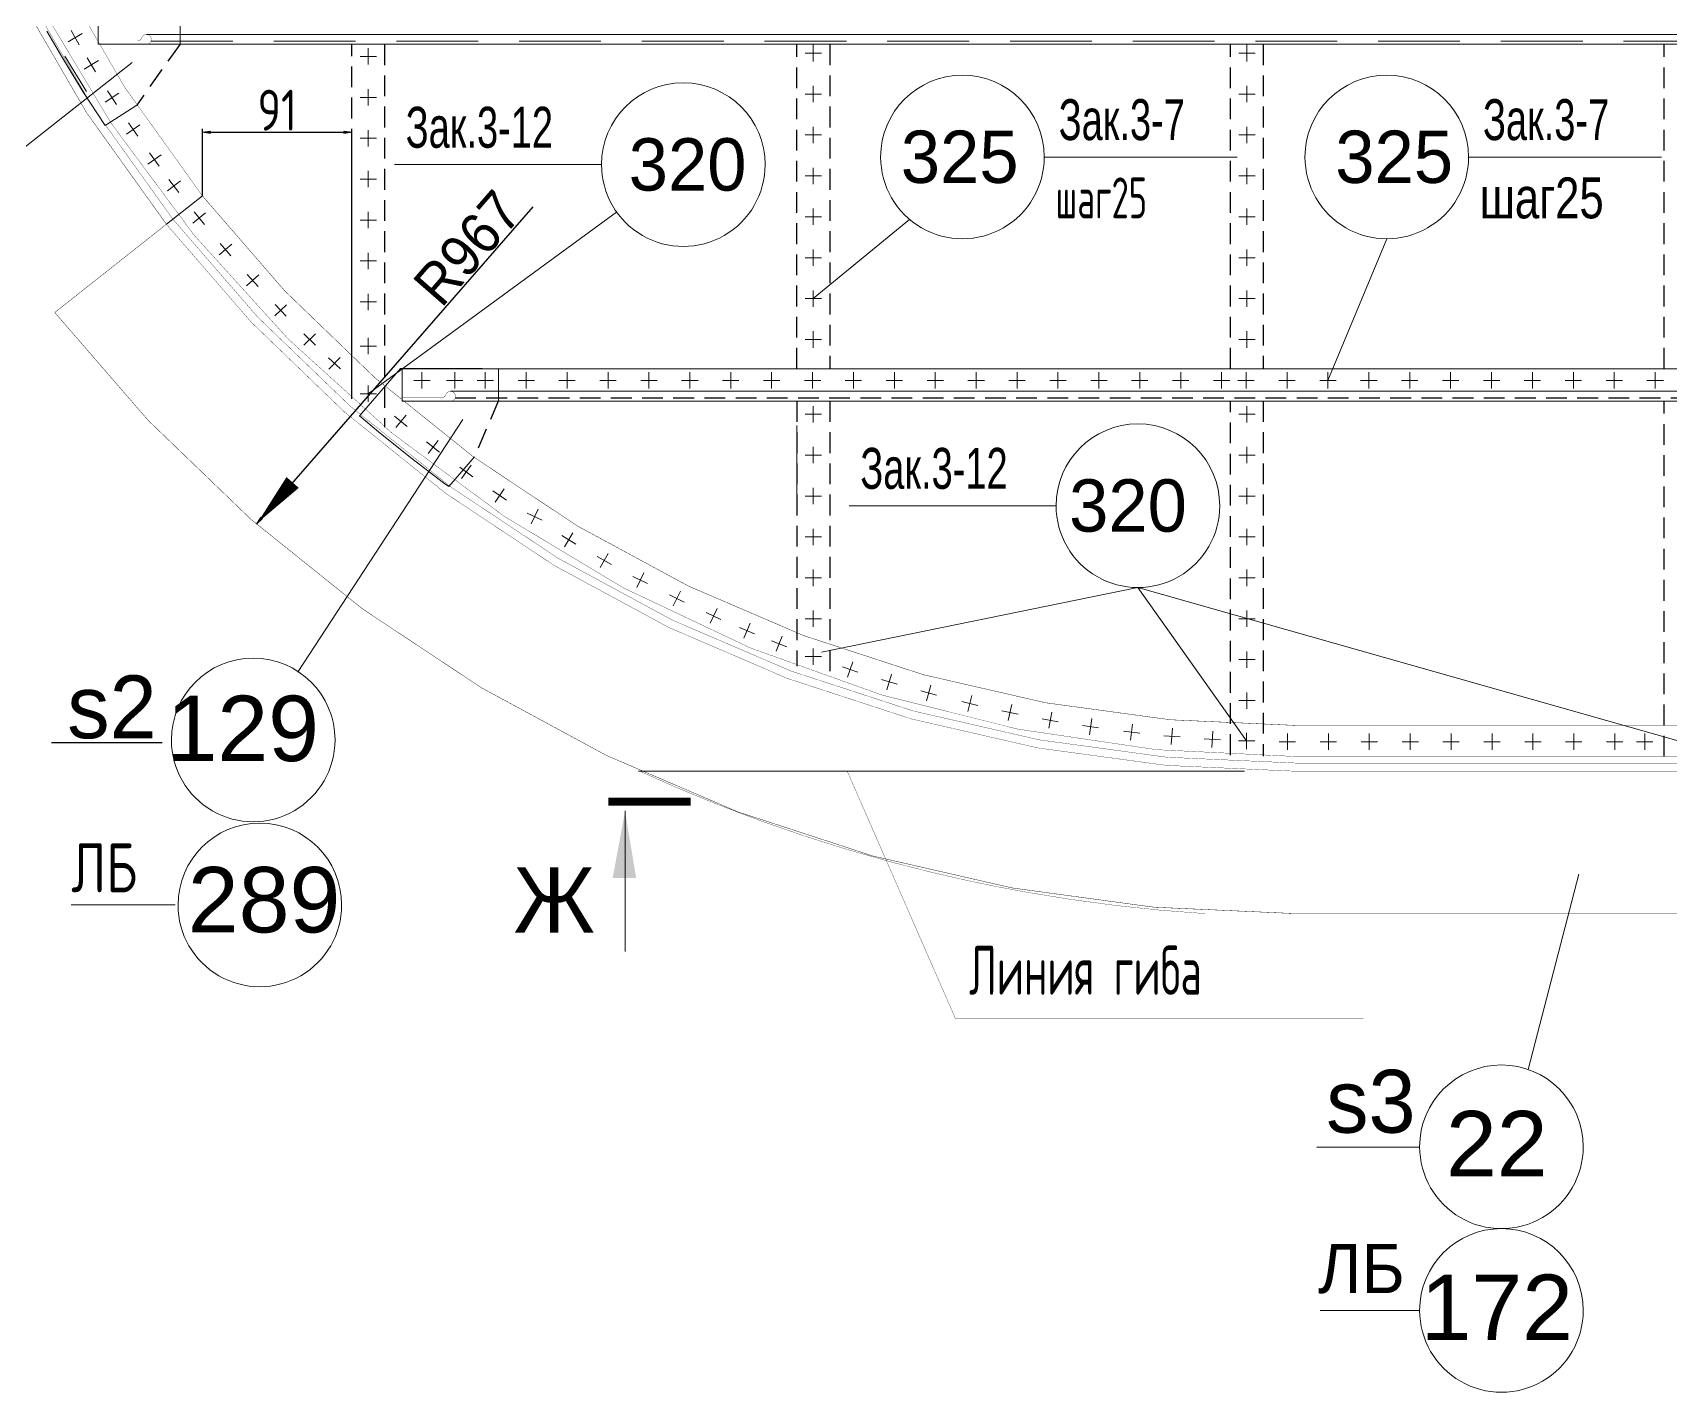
# Model space of a CAD drawing. Header units: millimetres. Extents: x 42007 to 66124, y -556 to 6894.
# Drawn here: x 43965 to 44966, y 3434 to 4265 of the extents above; entities that cross this region are included whole.
import ezdxf
from ezdxf.enums import TextEntityAlignment as Align

# ---------------------------------------------------------------- set-up
doc = ezdxf.new("R2010")
doc.units = ezdxf.units.MM
for name, pattern in [('DASHED', [19.05, 12.7, -6.35]), ('K5LT32769', [0]), ('K5LT32773', [0]), ('K5LT32782', [150, 100, -50]), ('K5LT32792', [0]), ('K5LT32793', [10, 5, -5]), ('K5LT32795', [75, 50, -25]), ('K5LT32799', [95.25, 63.5, -31.75]), ('K5LT32800', [19.05, 12.7, -6.35]), ('K5LT32804', [0]), ('K5LT_BASIC', [0]), ('K5LT_THIN', [0])]:
    doc.linetypes.add(name, pattern=pattern)
doc.layers.get('Defpoints').update_dxf_attribs({"color": 250})
doc.layers.add('pen_7', color=1, linetype='Continuous')
doc.styles.add('KDIMTEXTSTYLE', font='GOST_AU.SHX', dxfattribs={"width": 0.96, "oblique": 15, "height": 5})
doc.styles.add('KTEXTSTYLE', font='GOST_AU.SHX', dxfattribs={"width": 0.96, "height": 5})
doc.styles.add('style5', font='arial.ttf', dxfattribs={"height": 3})
doc.dimstyles.new('KDIMSTYLE (1.00)', dxfattribs={"dimtxt": 5, "dimasz": 1, "dimexe": 2, "dimexo": 0, "dimgap": 1, "dimtad": 1, "dimtxsty": 'KDIMTEXTSTYLE', "dimsah": 1, "dimcen": 0, "dimdle": 1, "dimadec": 0, "dimazin": 0, "dimtfac": 0.667, "dimtmove": 0, "dimatfit": 3, "dimfxl": 1, "dimtvp": 1, "dimtolj": 1, "dimtzin": 0, "dimarcsym": 0})

# ---------------------------------------------------------------- blocks, each defined once
blk = doc.blocks.new('KDIMARROW_01')
blk.add_hatch(color=0).paths.add_polyline_path([(0, 0), (-5, 0.7), (-4.5, 0), (-5, -0.7)])
at = {"color": 0, "linetype": 'K5LT_THIN', "lineweight": 13}
for p, q in [((-4.5, 0), (-5, 0.7)), ((-5, 0.7), (0, 0)), ((0, 0), (-5, -0.7)), ((-5, -0.7), (-4.5, 0)), ((0, 0), (-1, 0))]:
    blk.add_line(p, q, dxfattribs=at)
blk = doc.blocks.new('*D214')
at = {"color": 0, "lineweight": -2, "transparency": 16777216}
for p, q in [((44069, 4165.3), (44069, 4206.1)), ((44070, 4204.1), (44159.4, 4204.1)), ((44160.4, 4041.1), (44160.4, 4206.1))]:
    blk.add_line(p, q, dxfattribs=at)
at = {"layer": 'Defpoints', "color": 0, "transparency": 16777216}
for p in [(44160.4, 4204.1), (44069, 4165.3), (44160.4, 4041.1)]:
    blk.add_point(p, dxfattribs=at)
at = {"color": 0, "lineweight": -2, "transparency": 16777216, "rotation": 180}
blk.add_blockref('KDIMARROW_01', (44069, 4204.1), dxfattribs=at)
at = {"color": 0, "lineweight": -2, "transparency": 16777216}
blk.add_blockref('KDIMARROW_01', (44160.4, 4204.1), dxfattribs=at)
at = {"color": 7, "transparency": 16777216, "insert": (44114.7, 4217.6), "char_height": 5, "attachment_point": 5, "style": 'KDIMTEXTSTYLE'}
blk.add_mtext('\\A1;\\H25.0;\\W0.965;\\Q0;\\H25.0;\\W0.965;\\Q0;\\Q0;91', dxfattribs=at)

msp = doc.modelspace()

# ---------------------------------------------------------------- hatches: boundary and pattern name
msp.add_hatch(color=7).paths.add_polyline_path([(44319.671, 3748.254), (44334.119, 3748.254), (44327.27, 3788.992)])

# ---------------------------------------------------------------- linework, layer by layer
at = {"color": 7, "linetype": 'K5LT32769', "lineweight": 18}
for p, q in [((44005.192, 4257.891), (44005.192, 4277.718)), ((43995.568, 4264.414), (43986.898, 4259.431)), ((43988.741, 4266.257), (43993.724, 4257.587)), ((46901.535, 4263.856), (44034.765, 4263.891)), ((44005.192, 4257.891), (44005.192, 4259.874)), ((44005.192, 4257.891), (46901.55, 4257.891)), ((44170.362, 4255.452), (44170.362, 4245.452)), ((44442.362, 4257.452), (44442.362, 4247.452)), ((44707.362, 4257.452), (44707.362, 4247.452)), ((43918.723, 4162.091), (44026.111, 4246.801)), ((44005.392, 4247.865), (43996.813, 4242.727)), ((43998.533, 4249.585), (44003.671, 4241.006)), ((44165.362, 4250.452), (44175.362, 4250.452)), ((44437.362, 4252.452), (44447.362, 4252.452)), ((44702.362, 4252.452), (44712.362, 4252.452)), ((44017.902, 4227.942), (44009.49, 4222.535)), ((44010.992, 4229.444), (44016.4, 4221.033)), ((44165.362, 4225.452), (44175.362, 4225.452)), ((44170.362, 4230.452), (44170.362, 4220.452)), ((44437.362, 4227.452), (44447.362, 4227.452)), ((44442.362, 4232.452), (44442.362, 4222.452)), ((44702.362, 4227.452), (44712.362, 4227.452)), ((44707.362, 4232.452), (44707.362, 4222.452)), ((44030.759, 4208.653), (44022.498, 4203.018)), ((44023.811, 4209.966), (44029.446, 4201.705)), ((44170.362, 4205.452), (44170.362, 4195.452)), ((44442.362, 4207.452), (44442.362, 4197.452)), ((44707.362, 4207.452), (44707.362, 4197.452)), ((44165.362, 4200.452), (44175.362, 4200.452)), ((44437.362, 4202.452), (44447.362, 4202.452)), ((44702.362, 4202.452), (44712.362, 4202.452)), ((44043.684, 4190.339), (44035.553, 4184.517)), ((44036.708, 4191.493), (44042.529, 4183.362)), ((44312.899, 4184.312), (44186.453, 4184.312)), ((44701.416, 4188.981), (44583.504, 4188.981)), ((44960.741, 4188.981), (44842.829, 4188.981)), ((44055.555, 4174.369), (44047.583, 4168.333)), ((44048.55, 4175.337), (44054.587, 4167.365)), ((44165.362, 4175.452), (44175.362, 4175.452)), ((44170.362, 4180.452), (44170.362, 4170.452)), ((44437.362, 4177.452), (44447.362, 4177.452)), ((44442.362, 4182.452), (44442.362, 4172.452)), ((44702.362, 4177.452), (44712.362, 4177.452)), ((44707.362, 4182.452), (44707.362, 4172.452)), ((44068.955, 4165.254), (44046.989, 4147.891)), ((44046.989, 4147.891), (44068.955, 4165.254)), ((44070.924, 4154.784), (44063.128, 4148.521)), ((44063.895, 4155.55), (44070.158, 4147.754)), ((44170.362, 4155.452), (44170.362, 4145.452)), ((44322.143, 4155.348), (44170.362, 4044.315)), ((44442.362, 4157.452), (44442.362, 4147.452)), ((44707.362, 4157.452), (44707.362, 4147.452)), ((44165.362, 4150.452), (44175.362, 4150.452)), ((44437.362, 4152.452), (44447.362, 4152.452)), ((44501.186, 4150.83), (44442.362, 4102.452)), ((44702.362, 4152.452), (44712.362, 4152.452)), ((44086.883, 4135.622), (44079.275, 4129.132)), ((44079.834, 4136.181), (44086.324, 4128.573)), ((44792.829, 4138.981), (44756.882, 4052.495)), ((44165.362, 4125.452), (44175.362, 4125.452)), ((44170.362, 4130.452), (44170.362, 4120.452)), ((44437.362, 4127.452), (44447.362, 4127.452)), ((44442.362, 4132.452), (44442.362, 4122.452)), ((44702.362, 4127.452), (44712.362, 4127.452)), ((44707.362, 4132.452), (44707.362, 4122.452)), ((44103.394, 4116.931), (44096.007, 4110.191)), ((44096.33, 4117.254), (44103.07, 4109.867)), ((44170.362, 4105.452), (44170.362, 4095.452)), ((44442.362, 4107.452), (44442.362, 4097.452)), ((44707.362, 4107.452), (44707.362, 4097.452)), ((44120.462, 4098.707), (44113.201, 4091.831)), ((44113.393, 4098.899), (44120.269, 4091.638)), ((44165.362, 4100.452), (44175.362, 4100.452)), ((44437.362, 4102.452), (44447.362, 4102.452)), ((44702.362, 4102.452), (44712.362, 4102.452)), ((44130.977, 4080.984), (44138.057, 4073.923)), ((44138.048, 4080.994), (44130.986, 4073.913)), ((44165.362, 4073.452), (44175.362, 4073.452)), ((44170.362, 4078.452), (44170.362, 4068.452)), ((44437.362, 4077.452), (44447.362, 4077.452)), ((44442.362, 4082.452), (44442.362, 4072.452)), ((44702.362, 4077.452), (44712.362, 4077.452)), ((44707.362, 4082.452), (44707.362, 4072.452)), ((44146.112, 4066.309), (44153.418, 4059.481)), ((44153.179, 4066.548), (44146.351, 4059.242)), ((44191.056, 4039.788), (44191.056, 4059.616)), ((46902.047, 4059.615), (44191.062, 4059.615)), ((44203.099, 4057.495), (44203.099, 4047.495)), ((44223.182, 4057.495), (44223.182, 4047.495)), ((44241.882, 4057.495), (44241.882, 4047.495)), ((44266.882, 4057.495), (44266.882, 4047.495)), ((44291.882, 4057.495), (44291.882, 4047.495)), ((44316.882, 4057.495), (44316.882, 4047.495)), ((44341.882, 4057.495), (44341.882, 4047.495)), ((44366.882, 4057.495), (44366.882, 4047.495)), ((44391.882, 4057.495), (44391.882, 4047.495)), ((44416.882, 4057.495), (44416.882, 4047.495)), ((44441.882, 4057.495), (44441.882, 4047.495)), ((44466.882, 4057.495), (44466.882, 4047.495)), ((44491.882, 4057.495), (44491.882, 4047.495)), ((44516.882, 4057.495), (44516.882, 4047.495)), ((44541.882, 4057.495), (44541.882, 4047.495)), ((44566.882, 4057.495), (44566.882, 4047.495)), ((44591.882, 4057.495), (44591.882, 4047.495)), ((44616.882, 4057.495), (44616.882, 4047.495)), ((44641.882, 4057.495), (44641.882, 4047.495)), ((44666.882, 4057.495), (44666.882, 4047.495)), ((44691.882, 4057.495), (44691.882, 4047.495)), ((44706.882, 4057.495), (44706.882, 4047.495)), ((44731.882, 4057.495), (44731.882, 4047.495)), ((44756.882, 4057.495), (44756.882, 4047.495)), ((44781.882, 4057.495), (44781.882, 4047.495)), ((44806.882, 4057.495), (44806.882, 4047.495)), ((44831.882, 4057.495), (44831.882, 4047.495)), ((44856.882, 4057.495), (44856.882, 4047.495)), ((44881.882, 4057.495), (44881.882, 4047.495)), ((44906.882, 4057.495), (44906.882, 4047.495)), ((44931.882, 4057.495), (44931.882, 4047.495)), ((44956.882, 4057.495), (44956.882, 4047.495)), ((44165.362, 4044.315), (44175.362, 4044.315)), ((44170.362, 4049.315), (44170.362, 4039.315)), ((44198.099, 4052.495), (44208.099, 4052.495)), ((44218.182, 4052.495), (44228.182, 4052.495)), ((46902.082, 4045.788), (44220.631, 4045.788)), ((44236.882, 4052.495), (44246.882, 4052.495)), ((44261.882, 4052.495), (44271.882, 4052.495)), ((44286.882, 4052.495), (44296.882, 4052.495)), ((44311.882, 4052.495), (44321.882, 4052.495)), ((44336.882, 4052.495), (44346.882, 4052.495)), ((44361.882, 4052.495), (44371.882, 4052.495)), ((44386.882, 4052.495), (44396.882, 4052.495)), ((44411.882, 4052.495), (44421.882, 4052.495)), ((44436.882, 4052.495), (44446.882, 4052.495)), ((44461.882, 4052.495), (44471.882, 4052.495)), ((44486.882, 4052.495), (44496.882, 4052.495)), ((44511.882, 4052.495), (44521.882, 4052.495)), ((44536.882, 4052.495), (44546.882, 4052.495)), ((44561.882, 4052.495), (44571.882, 4052.495)), ((44586.882, 4052.495), (44596.882, 4052.495)), ((44611.882, 4052.495), (44621.882, 4052.495)), ((44636.882, 4052.495), (44646.882, 4052.495)), ((44661.882, 4052.495), (44671.882, 4052.495)), ((44686.882, 4052.495), (44696.882, 4052.495)), ((44701.882, 4052.495), (44711.882, 4052.495)), ((44726.882, 4052.495), (44736.882, 4052.495)), ((44751.882, 4052.495), (44761.882, 4052.495)), ((44776.882, 4052.495), (44786.882, 4052.495)), ((44801.882, 4052.495), (44811.882, 4052.495)), ((44826.882, 4052.495), (44836.882, 4052.495)), ((44851.882, 4052.495), (44861.882, 4052.495)), ((44876.882, 4052.495), (44886.882, 4052.495)), ((44901.882, 4052.495), (44911.882, 4052.495)), ((44926.882, 4052.495), (44936.882, 4052.495)), ((44951.882, 4052.495), (44961.882, 4052.495)), ((44191.056, 4039.788), (44191.056, 4041.771)), ((44191.056, 4039.788), (46902.097, 4039.788)), ((44442.362, 4036.786), (44442.362, 4026.786)), ((44707.362, 4036.786), (44707.362, 4026.786)), ((44127.511, 3874.508), (44228.179, 4028.66)), ((44186.45, 4030.609), (44194.16, 4024.241)), ((44193.489, 4031.28), (44187.121, 4023.57)), ((44437.362, 4031.786), (44447.362, 4031.786)), ((44702.362, 4031.786), (44712.362, 4031.786)), ((44206.034, 4014.813), (44213.927, 4008.673)), ((44213.051, 4015.689), (44206.911, 4007.796)), ((44437.362, 4006.786), (44447.362, 4006.786)), ((44442.362, 4011.786), (44442.362, 4001.786)), ((44702.362, 4006.786), (44712.362, 4006.786)), ((44707.362, 4011.786), (44707.362, 4001.786)), ((44226.215, 3999.488), (44234.286, 3993.584)), ((44233.202, 4000.571), (44227.298, 3992.5)), ((44246.528, 3984.972), (44254.772, 3979.312)), ((44253.479, 3986.264), (44247.82, 3978.02)), ((44442.362, 3986.786), (44442.362, 3976.786)), ((44707.362, 3986.786), (44707.362, 3976.786)), ((44274.228, 3973.723), (44269.895, 3964.711)), ((44437.362, 3981.786), (44447.362, 3981.786)), ((44590.743, 3975.866), (44464.297, 3975.866)), ((44702.362, 3981.786), (44712.362, 3981.786)), ((44267.555, 3971.384), (44276.568, 3967.05)), ((44288.595, 3957.602), (44297.162, 3952.444)), ((44295.457, 3959.307), (44290.3, 3950.739)), ((44437.362, 3956.786), (44447.362, 3956.786)), ((44442.362, 3961.786), (44442.362, 3951.786)), ((44702.362, 3956.786), (44712.362, 3956.786)), ((44707.362, 3961.786), (44707.362, 3951.786)), ((44310.23, 3944.855), (44318.93, 3939.924)), ((44317.045, 3946.739), (44312.114, 3938.04)), ((44338.736, 3934.937), (44334.403, 3925.924)), ((44442.362, 3936.786), (44442.362, 3926.786)), ((44707.362, 3936.786), (44707.362, 3926.786)), ((44332.063, 3932.597), (44341.076, 3928.264)), ((44361.147, 3923.581), (44356.728, 3914.61)), ((44437.362, 3931.786), (44447.362, 3931.786)), ((44640.743, 3925.866), (44447.362, 3886.387)), ((44640.743, 3925.866), (44707.155, 3832.117)), ((44640.743, 3925.866), (44972.362, 3831.758)), ((44702.362, 3931.786), (44712.362, 3931.786)), ((44354.452, 3921.305), (44363.423, 3916.886)), ((44376.91, 3910.677), (44385.922, 3906.344)), ((44383.583, 3913.017), (44379.249, 3904.005)), ((44403.814, 3904.161), (44399.892, 3894.963)), ((44437.362, 3906.786), (44447.362, 3906.786)), ((44442.362, 3911.786), (44442.362, 3901.786)), ((44702.362, 3906.786), (44712.362, 3906.786)), ((44707.362, 3911.786), (44707.362, 3901.786)), ((44397.253, 3901.523), (44406.452, 3897.601)), ((44416.893, 3893.378), (44426.184, 3889.68)), ((44423.387, 3896.174), (44419.689, 3886.883)), ((44437.362, 3883.638), (44447.362, 3883.638)), ((44442.362, 3888.638), (44442.362, 3878.638)), ((44707.362, 3886.786), (44707.362, 3876.786)), ((44460.122, 3877.401), (44469.593, 3874.189)), ((44466.463, 3880.53), (44463.252, 3871.06)), ((44702.362, 3881.786), (44712.362, 3881.786)), ((44483.951, 3869.671), (44493.522, 3866.773)), ((44490.185, 3873.007), (44487.288, 3863.436)), ((44514.16, 3866.164), (44511.466, 3856.534)), ((44507.998, 3862.696), (44517.628, 3860.002)), ((44533.196, 3856.117), (44542.918, 3853.774)), ((44539.229, 3859.806), (44536.885, 3850.085)), ((44563.592, 3854.39), (44561.533, 3844.605)), ((44702.362, 3856.786), (44712.362, 3856.786)), ((44707.362, 3861.786), (44707.362, 3851.786)), ((44557.669, 3850.527), (44567.455, 3848.468)), ((44582.199, 3845.701), (44592.029, 3843.866)), ((44588.031, 3849.698), (44586.197, 3839.868)), ((44612.552, 3845.725), (44611.065, 3835.836)), ((44606.864, 3841.524), (44616.753, 3840.037)), ((44631.891, 3838.065), (44641.819, 3836.87)), ((44637.452, 3842.432), (44636.257, 3832.504)), ((44656.544, 3835.312), (44666.515, 3834.548)), ((44661.911, 3839.916), (44661.147, 3829.945)), ((44681.261, 3833.416), (44691.242, 3832.793)), ((44686.563, 3838.095), (44685.94, 3828.114)), ((44707.177, 3837.117), (44707.177, 3827.117)), ((44732.156, 3836.604), (44732.156, 3826.604)), ((44757.155, 3836.588), (44757.155, 3826.588)), ((44782.155, 3836.588), (44782.155, 3826.588)), ((44807.155, 3836.588), (44807.155, 3826.588)), ((44832.155, 3836.588), (44832.155, 3826.588)), ((44857.155, 3836.588), (44857.155, 3826.588)), ((44882.155, 3836.588), (44882.155, 3826.588)), ((44907.155, 3836.588), (44907.155, 3826.588)), ((44932.155, 3836.588), (44932.155, 3826.588)), ((44950.484, 3836.588), (44950.484, 3826.588)), ((44702.177, 3832.117), (44712.177, 3832.117)), ((44727.156, 3831.604), (44737.156, 3831.604)), ((44752.155, 3831.588), (44762.155, 3831.588)), ((44777.155, 3831.588), (44787.155, 3831.588)), ((44802.155, 3831.588), (44812.155, 3831.588)), ((44827.155, 3831.588), (44837.155, 3831.588)), ((44852.155, 3831.588), (44862.155, 3831.588)), ((44877.155, 3831.588), (44887.155, 3831.588)), ((44902.155, 3831.588), (44912.155, 3831.588)), ((44927.155, 3831.588), (44937.155, 3831.588)), ((44945.484, 3831.588), (44955.484, 3831.588)), ((44705.787, 3813.588), (44335.56, 3813.588)), ((44327.36, 3789.474), (44327.36, 3703.376)), ((44910.146, 3750.755), (44879.262, 3631.322)), ((43988.85, 3731.861), (44052.314, 3731.861)), ((44752.224, 3484.068), (44812.93, 3484.068))]:
    msp.add_line(p, q, dxfattribs=at)
at = {"color": 7, "linetype": 'K5LT32795', "lineweight": 18}
for p, q in [((44055.311, 4277.718), (44055.311, 4257.888)), ((43982.76, 4250.574), (43973.957, 4265.905)), ((44037.574, 4259.874), (46901.545, 4259.874)), ((43995.998, 4228.98), (43982.76, 4250.574)), ((43998.068, 4228.98), (43984.831, 4250.574)), ((44009.492, 4208.318), (43995.998, 4228.98)), ((44028.872, 4220.758), (44009.492, 4208.318)), ((44165.051, 4030.86), (44189.98, 4059.628)), ((44189.98, 4059.628), (44249.98, 4059.628)), ((44249.98, 4059.628), (44249.98, 4040.139)), ((44432.362, 3974.845), (44432.362, 4039.788)), ((44176.522, 4021.089), (44165.051, 4030.86)), ((44196.248, 4005.236), (44176.522, 4021.089)), ((44216.429, 3989.946), (44196.248, 4005.236)), ((44235.201, 4005.709), (44219.589, 3987.691)), ((44219.589, 3987.691), (44216.429, 3989.946))]:
    msp.add_line(p, q, dxfattribs=at)
at = {"color": 7, "linetype": 'K5LT32800'}
msp.add_line((44055.311, 4257.888), (44028.872, 4220.758), dxfattribs=at)
at = {"color": 0, "linetype": 'DASHED'}
for p, q in [((44160.362, 4041.122), (44160.362, 4257.891)), ((44180.362, 4257.891), (44180.362, 4023.967)), ((44432.362, 4059.615), (44432.362, 4257.891)), ((44452.362, 4257.891), (44452.362, 4059.615)), ((44697.362, 4059.615), (44697.362, 4257.891)), ((44717.362, 4257.891), (44717.362, 4059.615)), ((44962.362, 4059.615), (44962.362, 4257.891)), ((44223.447, 4041.771), (46902.092, 4041.771)), ((44249.98, 4040.139), (44235.201, 4005.709)), ((44432.362, 4039.788), (44432.362, 3877.735)), ((44452.362, 4039.788), (44452.362, 3870.535)), ((44697.362, 3823.507), (44697.362, 4039.788)), ((44717.362, 4039.788), (44717.362, 3822.818)), ((44962.362, 3822.588), (44962.362, 4039.788))]:
    msp.add_line(p, q, dxfattribs=at)
at = {"color": 7}
msp.add_line((44270.98, 4158.553), (44102.616, 3965.403), dxfattribs=at)
at = {"color": 7, "linetype": 'K5LT32782', "lineweight": 18}
msp.add_line((44432.362, 4060.958), (44432.362, 4059.615), dxfattribs=at)
at = {"color": 0}
for p, q in [((44044.314, 3830.858), (43976.825, 3830.858)), ((44750.114, 3583.883), (44812.93, 3584.064))]:
    msp.add_line(p, q, dxfattribs=at)
at = {"color": 7, "linetype": 'K5LT32799', "const_width": 0.18}
msp.add_lwpolyline([(46902.641, 3822.588), (44737.362, 3822.588, -0.41421356), (43866.362, 4693.588), (43866.362, 4939.588), (45238.362, 4939.588)], format="xyb", dxfattribs=at)
at = {"color": 7, "linetype": 'K5LT32792', "const_width": 0.25}
msp.add_lwpolyline([(43857.362, 4693.588), (43857.362, 4902.588), (43857.362, 4693.588, 0.16879704), (44046.989, 4147.891)], format="xyb", dxfattribs=at)
at = {"color": 7, "linetype": 'K5LT32773', "const_width": 0.18}
for points in [[(44068.955, 4165.254, -0.16879704), (43885.362, 4693.588), (43885.362, 4902.588)], [(44034.751, 4257.891, 1.91990532), (44031.962, 4261.923, -0.29994465), (44029.372, 4259.874), (44005.192, 4259.874)], [(44220.615, 4039.788, 1.91990532), (44217.826, 4043.82, -0.29994465), (44215.236, 4041.771), (44191.056, 4041.771)]]:
    msp.add_lwpolyline(points, format="xyb", dxfattribs=at)
at = {"color": 7, "linetype": 'K5LT32793', "const_width": 0.18}
for points in [[(44050.911, 4150.992, -0.16879704), (43862.362, 4693.588), (43862.362, 4845.588)], [(44046.989, 4147.891, 0.22937881), (44737.362, 3813.588), (45352.362, 3813.588)], [(45352.362, 3818.588), (44737.362, 3818.588, -0.22937881), (44050.911, 4150.992)]]:
    msp.add_lwpolyline(points, format="xyb", dxfattribs=at)
at = {"color": 7, "linetype": 'K5LT32792', "const_width": 0.25}
msp.add_lwpolyline([(44068.955, 4165.254), (43978.736, 4093.942, 0.22937881), (44737.362, 3726.588), (45352.362, 3726.588), (45352.362, 3841.588), (44737.362, 3841.588, -0.22937881)], format="xyb", close=True, dxfattribs=at)
at = {"color": 3, "linetype": 'K5LT32804', "true_color": 0x00ff00, "const_width": 0.25}
msp.add_lwpolyline([(44068.955, 4165.254), (43978.736, 4093.942, 0.22937881), (44737.362, 3726.588), (45352.362, 3726.588), (45352.362, 3841.588), (44737.362, 3841.588, -0.22937881)], format="xyb", close=True, dxfattribs=at)
at = {"color": 0}
for points in [[(44102.616, 3965.403, 0, 10, 0), (44124.132, 3990.07, 10, 10, 0)], [(44102.616, 3965.403, 0, 5, 0), (44102.616, 3965.403, 5, 5, 0)]]:
    msp.add_lwpolyline(points, format="xyseb", dxfattribs=at)
at = {"color": 7, "linetype": 'K5LT32769', "const_width": 0.18}
for points in [[(44681.775, 3726.588), (44655.372, 3728.598), (44627.592, 3731.518), (44599.952, 3735.218), (44572.682, 3739.678), (44555.252, 3742.938), (44537.982, 3746.488), (44514.402, 3751.878), (44490.722, 3757.918), (44463.882, 3765.528), (44437.232, 3773.918), (44410.792, 3783.078), (44384.622, 3792.988), (44358.772, 3803.628), (44336.429, 3813.588)], [(44463.116, 3813.588), (44529.129, 3662.646), (44778.477, 3662.646)]]:
    msp.add_lwpolyline(points, dxfattribs=at)
at = {"color": 0, "const_width": 5}
msp.add_lwpolyline([(44317.01, 3795.033), (44367.491, 3795.033)], dxfattribs=at)
at = {"color": 5, "linetype": 'K5LT_BASIC', "true_color": 0x0000ff, "const_width": 0.6}
msp.add_lwpolyline([(44317.01, 3795.033), (44367.491, 3795.033)], dxfattribs=at)
at = {"color": 7, "linetype": 'K5LT32769', "lineweight": 18}
for centre, start, end in [((44362.899, 4184.312), 0, 179.999977), ((44533.504, 4188.981), 0, 179.999977), ((44792.829, 4188.981), 0, 179.999977), ((44362.899, 4184.312), 179.999977, 0), ((44533.504, 4188.981), 179.999977, 0), ((44792.829, 4188.981), 179.999977, 0), ((44640.743, 3975.866), 0, 179.999977), ((44640.743, 3975.866), 179.999977, 0), ((44100.045, 3832.728), 0, 179.999977), ((44100.045, 3832.728), 179.999977, 0), ((44104.081, 3731.891), 0, 179.999977), ((44104.081, 3731.891), 179.999977, 0), ((44862.93, 3584.064), 0, 179.999977), ((44862.93, 3584.064), 179.999977, 0), ((44862.93, 3484.064), 0, 179.999977), ((44862.93, 3484.064), 179.999977, 0)]:
    msp.add_arc(centre, 50, start, end, dxfattribs=at)

# ---------------------------------------------------------------- block references
at = {"color": 7, "rotation": 228.9218997373183}
msp.add_blockref('KDIMARROW_01', (44101.959, 3964.649), dxfattribs=at)

# ---------------------------------------------------------------- texts
at = {"color": 7, "style": 'style5', "width": 0.965}
msp.add_text('Ж', height=40, rotation=359.99983, dxfattribs=at).set_placement((44259.136, 3714.877))
at = {"color": 7, "attachment_point": 1}
for s, insert, char_height, style in [('\\H3.5;\\W0.965;\\Q15;\\Q0;\\W0.665;\\H25.00;Зак.3-7', (44592.346, 4224.324), 3, 'style5'), ('\\H3.5;\\W0.965;\\Q15;\\Q0;\\W0.665;\\H25.00;Зак.3-7', (44851.671, 4224.324), 3, 'style5'), ('\\H3.5;\\W0.965;\\Q15;\\Q0;\\W0.665;\\H25.00;Зак.3-12', (44193.246, 4219.655), 3, 'style5'), ('\\H3.5;\\W0.965;\\Q15;\\Q0;\\W0.765;\\H25.00;шаг25', (44590.37, 4176.496), 2.5, 'KTEXTSTYLE'), ('\\H3.5;\\W0.965;\\Q15;\\Q0;\\W0.765;\\H25.00;шаг25', (44849.694, 4176.496), 3, 'style5'), ('\\H3.5;\\W0.965;\\Q15;\\Q0;\\W0.665;\\H25.00;Зак.3-12', (44471.09, 4011.208), 3, 'style5'), ('{\\H12.8x;\\W0.965;s2}', (43986.379, 3872.144), 3, 'style5'), ('\\H3.5;\\W0.965;\\Q15;\\Q0;\\H30.00;ЛБ', (43988.844, 3769.621), 2.5, 'KTEXTSTYLE'), ('\\H3.5;\\W0.965;\\Q15;\\Q0;\\W0.765;\\H30.00;Линия гиба', (44537.589, 3706.949), 2.5, 'KTEXTSTYLE'), ('{\\H12.8x;\\W0.965;s3}', (44755.794, 3631.087), 3, 'style5'), ('\\H3.5;\\W0.965;\\Q15;\\Q0;\\H30.00;ЛБ', (44750.843, 3524.663), 3, 'style5')]:
    msp.add_mtext(s, dxfattribs=dict(at, insert=insert, char_height=char_height, style=style))
at = {"color": 7, "insert": (44231.084, 4133.329), "char_height": 5, "attachment_point": 5, "rotation": 48.9219}
msp.add_mtext('\\A1;\\H25.0;\\W0.965;\\Q0;R\\H25.0;\\W0.965;\\Q0;\\Q0;967', dxfattribs=at)
at = {"layer": 'pen_7', "color": 2, "linetype": 'Continuous', "style": 'style5'}
for s, p in [('129', (44093.635, 3839.779)), ('289', (44106.691, 3735.079)), ('22', (44860.091, 3585.971)), ('172', (44860.091, 3485.971))]:
    msp.add_text(s, height=40, dxfattribs=at).set_placement(p, align=Align.MIDDLE_CENTER)
at = {"layer": 'pen_7', "color": 2, "linetype": 'Continuous', "char_height": 40, "attachment_point": 1, "style": 'style5'}
for s, insert in [('\\H3.5;\\W0.965;\\Q15;\\Q0;\\H32.00;325', (44495.834, 4205.125)), ('\\H3.5;\\W0.965;\\Q15;\\Q0;\\H32.00;325', (44761.389, 4205.125)), ('\\H3.5;\\W0.965;\\Q15;\\Q0;\\H32.00;320', (44329.539, 4200.455)), ('\\H3.5;\\W0.965;\\Q15;\\Q0;\\H32.00;320', (44598.69, 3992.009))]:
    msp.add_mtext(s, dxfattribs=dict(at, insert=insert))

# ---------------------------------------------------------------- dimensions: what is measured, and where the dimension line sits
at = {"color": 7}
dim = msp.add_linear_dim(base=(44160.362, 4204.09), p1=(44068.955, 4165.254), p2=(44160.362, 4041.122), text='\\H25.0;\\W0.965;\\Q0;\\H25.0;\\W0.965;\\Q0;\\Q0;91', dimstyle='KDIMSTYLE (1.00)', override={"dimexo": 0, "dimblk1": 'KDIMARROW_01', "dimblk2": 'KDIMARROW_01', "dimse1": 0, "dimse2": 0, "dimclrt": 7, "dimtolj": 1}, dxfattribs=at)
dim.commit()
dim.dimension.update_dxf_attribs({"geometry": '*D214', "text_midpoint": (44114.658, 4204.09), "dimtype": 160})

doc.saveas('drawing.dxf')
